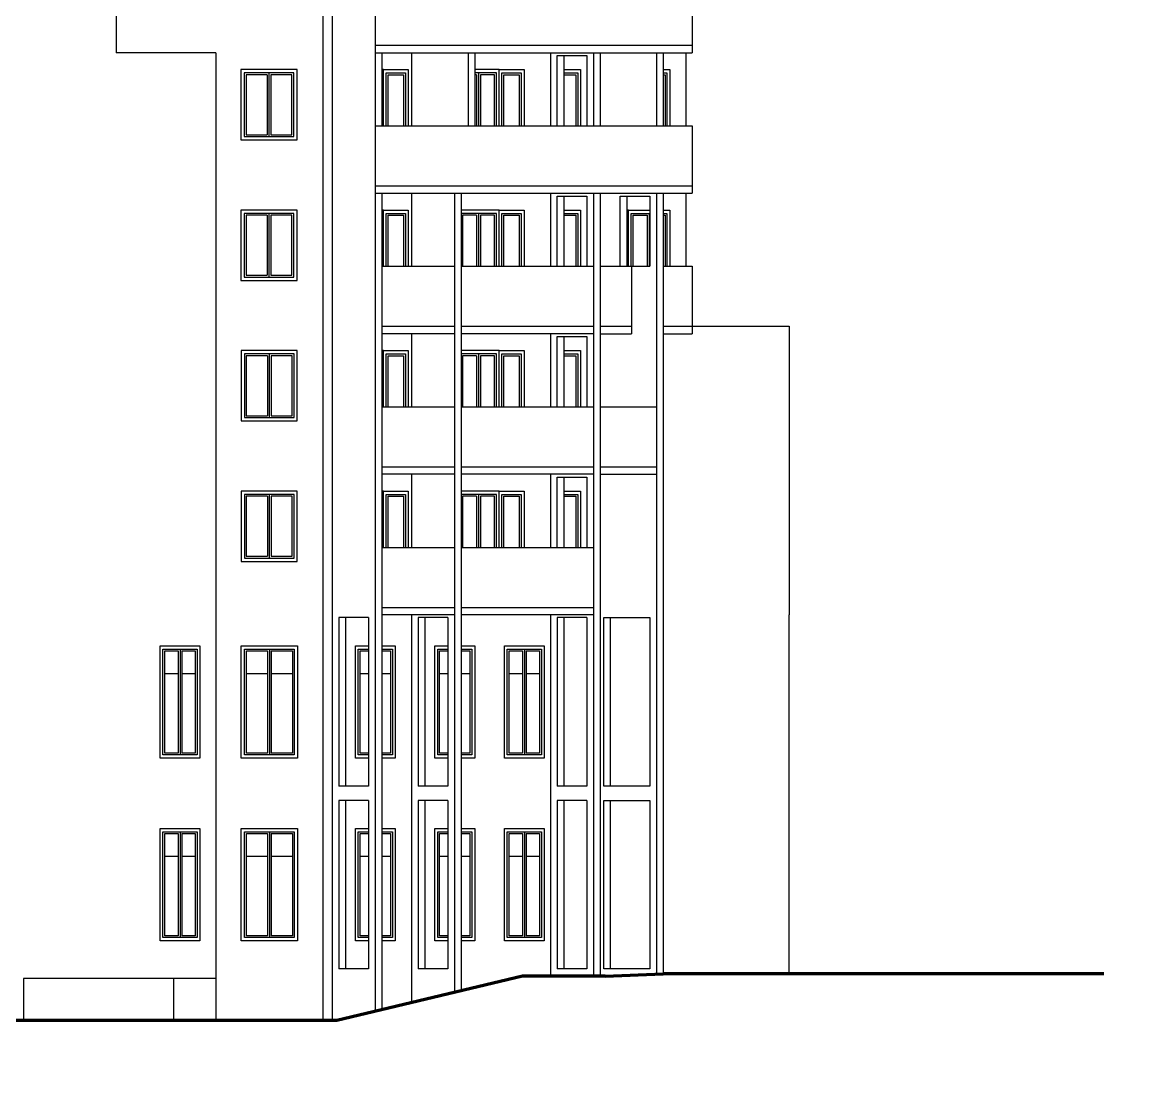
# Model space of a CAD drawing. Header units: inches. Extents: x -634 to 3638, y -6930911 to 5552.
# Drawn here: x 1252.79 to 1276.04, y 3473.89 to 3496 of the extents above; entities that cross this region are included whole.
import ezdxf

# ---------------------------------------------------------------- set-up
doc = ezdxf.new("R2010")
doc.units = ezdxf.units.IN
doc.header["$MEASUREMENT"] = 0
doc.linetypes.add('Dashed', pattern=[1128.888893, 564.444447, -564.444447])
for name, color, linetype, lineweight in [('ELEV', 134, 'Continuous', 18), ('WALLS', 7, 'Continuous', 70), ('фасады', 7, 'Continuous', 30), ('фасады2', 7, 'Continuous', 25)]:
    doc.layers.add(name, color=color, linetype=linetype, lineweight=lineweight)

msp = doc.modelspace()

# ---------------------------------------------------------------- hatches: boundary and pattern name
at = {"layer": 'ELEV', "linetype": 'Continuous'}
h = msp.add_hatch(dxfattribs=at)
h.set_pattern_fill('ANSI31', color=256, scale=0.01044, style=0)
h.set_pattern_definition([(45, (1262.311104, 3366.587935), (-0.02343928418428, 0.02343928418428), [])])
edge = h.paths.add_edge_path()
edge.add_ellipse((1445.78234, 3471.96182), major_axis=(0, 6932302.83262), ratio=0.00000001506, start_angle=89.999976115149, end_angle=270.000023884851)
edge.add_line((1445.67794, 3474.85168), (1445.67794, 3528.48347))
edge.add_line((1445.67794, 3528.48347), (1445.88675, 3528.48347))
edge.add_line((1445.88675, 3528.48347), (1445.88675, 3474.85168))

# ---------------------------------------------------------------- linework, layer by layer
at = {"layer": 'WALLS', "ltscale": 100}
for points in [[(1263.24609, 3476.07742), (1259.36351, 3475.14761)], [(1264.96778, 3476.07742), (1263.24609, 3476.07742)], [(1264.96778, 3476.07742), (1266.18183, 3476.12636)], [(1275.38906, 3476.12636), (1266.18183, 3476.12636)], [(1259.36351, 3475.14761), (1259.36351, 3475.14761), (1239.81082, 3475.14761), (1239.81082, 3475.14761)]]:
    msp.add_lwpolyline(points, dxfattribs=at)
at = {"layer": 'фасады', "ltscale": 100}
for points in [[(1254.75279, 3498.30474), (1254.75279, 3495.3685)], [(1259.06906, 3498.30474), (1259.06906, 3495.3685)], [(1259.26469, 3498.30474), (1259.26469, 3495.3685)], [(1260.16251, 3498.30474), (1260.16251, 3495.3685)], [(1266.78645, 3496.7779), (1266.78645, 3495.3685)], [(1260.16251, 3495.5251), (1266.78645, 3495.5251)], [(1256.83066, 3495.3685), (1254.75279, 3495.3685), (1254.75279, 3495.3685)], [(1256.83066, 3495.3685), (1256.83066, 3492.43227)], [(1259.06906, 3495.3685), (1259.06906, 3492.43227)], [(1259.26469, 3495.3685), (1259.26469, 3492.43227)], [(1260.16251, 3495.3685), (1260.16251, 3492.43227)], [(1260.16251, 3495.3685), (1266.78645, 3495.3685)], [(1260.30095, 3495.3685), (1260.30281, 3493.84166)], [(1260.92319, 3495.3685), (1260.92319, 3493.84166)], [(1262.10681, 3495.3685), (1262.10681, 3493.84166)], [(1262.24525, 3495.3685), (1262.24525, 3493.84166)], [(1263.82745, 3495.3685), (1263.82745, 3493.84166)], [(1263.96516, 3493.84166), (1263.96516, 3495.30978), (1264.58733, 3495.30978), (1264.58733, 3493.84166)], [(1264.1036, 3495.30978), (1264.1036, 3493.84166)], [(1264.72699, 3495.3685), (1264.72699, 3493.84166)], [(1264.86543, 3495.3685), (1264.86543, 3493.84166)], [(1266.04339, 3495.3685), (1266.04339, 3493.84166)], [(1266.18183, 3495.3685), (1266.18183, 3493.84166)], [(1266.65306, 3495.3685), (1266.65306, 3493.84166)], [(1260.16251, 3493.84166), (1266.78645, 3493.84166)], [(1266.78645, 3493.84166), (1266.78645, 3492.43227)], [(1260.16251, 3492.58887), (1266.78645, 3492.58887)], [(1256.83066, 3492.43227), (1256.83066, 3489.49603)], [(1259.06906, 3492.43227), (1259.06906, 3489.49603)], [(1259.26469, 3492.43227), (1259.26469, 3489.49603)], [(1260.16251, 3492.43227), (1260.16251, 3489.49603)], [(1260.16251, 3492.43227), (1266.78645, 3492.43227)], [(1260.30095, 3492.43227), (1260.30095, 3489.49603)], [(1260.92319, 3492.43227), (1260.92319, 3490.90542)], [(1261.82089, 3492.43227), (1261.82089, 3489.49603)], [(1261.95929, 3492.43227), (1261.95929, 3489.49603)], [(1263.82745, 3492.43227), (1263.82745, 3490.90542)], [(1263.96516, 3490.90542), (1263.96516, 3492.37354), (1264.58733, 3492.37354), (1264.58733, 3490.90542)], [(1264.1036, 3492.37354), (1264.1036, 3490.90542)], [(1264.72699, 3492.43227), (1264.72699, 3489.49603)], [(1264.86543, 3492.43227), (1264.86543, 3489.49603)], [(1265.28156, 3490.90542), (1265.28156, 3492.37354), (1265.90373, 3492.37354), (1265.90373, 3490.90542)], [(1265.42001, 3492.37354), (1265.42001, 3490.90542)], [(1266.04339, 3492.43227), (1266.04339, 3489.49603)], [(1266.18183, 3492.43227), (1266.18183, 3489.49603)], [(1266.65306, 3492.43227), (1266.65306, 3490.90542)], [(1260.30095, 3490.90542), (1261.82089, 3490.90542)], [(1261.95929, 3490.90542), (1264.72699, 3490.90542)], [(1264.86543, 3490.90542), (1265.90373, 3490.90542)], [(1265.51768, 3490.90542), (1265.51768, 3489.49603)], [(1266.18183, 3490.90542), (1266.78645, 3490.90542)], [(1266.78645, 3490.90542), (1266.78645, 3489.49603)], [(1256.83066, 3489.49603), (1256.83066, 3486.55979)], [(1259.06906, 3489.49603), (1259.06906, 3486.55979)], [(1259.26469, 3489.49603), (1259.26469, 3486.55979)], [(1260.16251, 3489.49603), (1260.16251, 3486.55979)], [(1260.30095, 3489.65263), (1261.82089, 3489.65263)], [(1260.30095, 3489.49603), (1260.30095, 3486.55979)], [(1261.82089, 3489.49603), (1260.30095, 3489.49603)], [(1260.92319, 3489.49603), (1260.92319, 3487.96919)], [(1261.82089, 3489.49603), (1261.82089, 3486.55979)], [(1261.95929, 3489.65263), (1264.72699, 3489.65263)], [(1261.95929, 3489.49603), (1261.95929, 3486.55979)], [(1264.72699, 3489.49603), (1261.95929, 3489.49603)], [(1263.82745, 3489.49603), (1263.82745, 3487.96919)], [(1263.96516, 3487.96919), (1263.96516, 3489.4373), (1264.58733, 3489.4373), (1264.58733, 3487.96919)], [(1264.1036, 3489.4373), (1264.1036, 3487.96919)], [(1264.72699, 3489.49603), (1264.72699, 3486.55979)], [(1264.86543, 3489.65263), (1265.51768, 3489.65263)], [(1264.86543, 3489.49603), (1264.86543, 3486.55979)], [(1264.86543, 3489.49603), (1265.51768, 3489.49603)], [(1266.04339, 3489.49603), (1266.04339, 3486.55979)], [(1266.18183, 3489.65263), (1266.78645, 3489.65263)], [(1266.18183, 3489.49603), (1266.18183, 3486.55979)], [(1266.18183, 3489.49603), (1266.78645, 3489.49603)], [(1266.78645, 3489.65263), (1268.81229, 3489.65263)], [(1268.81229, 3489.65263), (1268.81229, 3486.55979)], [(1260.30095, 3487.96919), (1261.82089, 3487.96919)], [(1261.95929, 3487.96919), (1264.72699, 3487.96919)], [(1264.86543, 3487.96919), (1266.04339, 3487.96919)], [(1260.30095, 3486.71639), (1261.82089, 3486.71639)], [(1261.95929, 3486.71639), (1264.72699, 3486.71639)], [(1264.86543, 3486.71639), (1266.04339, 3486.71639)], [(1256.83066, 3486.55979), (1256.83066, 3483.62355)], [(1259.06906, 3486.55979), (1259.06906, 3483.62355)], [(1259.26469, 3486.55979), (1259.26469, 3483.62355)], [(1260.16251, 3486.55979), (1260.16251, 3483.62355)], [(1261.82089, 3486.55979), (1260.30095, 3486.55979)], [(1260.30095, 3486.55979), (1260.30095, 3483.62355)], [(1260.92319, 3486.55979), (1260.92319, 3485.03295)], [(1261.82089, 3486.55979), (1261.82089, 3483.62355)], [(1264.72699, 3486.55979), (1261.95929, 3486.55979)], [(1261.95929, 3486.55979), (1261.95929, 3483.62355)], [(1263.82745, 3486.55979), (1263.82745, 3485.03295)], [(1263.96516, 3485.03295), (1263.96516, 3486.50107), (1264.58733, 3486.50107), (1264.58733, 3485.03295)], [(1264.1036, 3486.50107), (1264.1036, 3485.03295)], [(1264.72699, 3486.55979), (1264.72699, 3483.62355)], [(1264.86543, 3486.55979), (1266.04339, 3486.55979)], [(1264.86543, 3486.55979), (1264.86543, 3483.62355)], [(1266.04339, 3486.55979), (1266.04339, 3483.62355)], [(1266.18183, 3486.55979), (1266.18183, 3483.62355)], [(1268.81229, 3486.55979), (1268.81229, 3483.62355)], [(1260.30095, 3485.03295), (1261.82089, 3485.03295)], [(1261.95929, 3485.03295), (1264.72699, 3485.03295)], [(1256.83066, 3483.62355), (1256.83066, 3479.80644)], [(1259.06906, 3483.62355), (1259.06906, 3479.80644)], [(1259.26469, 3483.62355), (1259.26469, 3479.80644)], [(1260.16251, 3483.62355), (1260.16251, 3479.80644)], [(1260.30095, 3483.78015), (1261.82089, 3483.78015)], [(1261.82089, 3483.62355), (1260.30095, 3483.62355)], [(1260.30095, 3483.62355), (1260.30095, 3479.80644)], [(1260.92303, 3483.62355), (1260.92303, 3479.80644)], [(1261.82085, 3483.62355), (1261.82085, 3479.80644)], [(1261.95929, 3483.78015), (1264.72699, 3483.78015)], [(1264.72699, 3483.62355), (1261.95929, 3483.62355)], [(1261.95929, 3483.62355), (1261.95929, 3479.80644)], [(1263.82917, 3483.62355), (1263.82917, 3479.80644)], [(1264.72699, 3483.62355), (1264.72699, 3479.80644)], [(1264.86543, 3483.62355), (1264.86543, 3479.80644)], [(1266.04339, 3483.62355), (1266.04339, 3479.80644)], [(1266.18183, 3483.62355), (1266.18183, 3479.80644)], [(1268.8123, 3479.80644), (1268.81229, 3483.62355)], [(1259.40313, 3483.56483), (1259.40313, 3480.04134)], [(1260.02407, 3483.56483), (1259.40313, 3483.56483)], [(1259.54158, 3483.56483), (1259.54158, 3480.04134)], [(1260.02407, 3483.56483), (1260.02407, 3480.04134)], [(1261.06147, 3483.56483), (1261.06147, 3480.04134)], [(1261.6824, 3483.56483), (1261.06147, 3483.56483)], [(1261.19991, 3483.56483), (1261.19991, 3480.04134)], [(1261.6824, 3483.56483), (1261.6824, 3480.04134)], [(1263.96761, 3483.56483), (1263.96761, 3480.04134)], [(1264.58854, 3483.56483), (1263.96761, 3483.56483)], [(1264.10605, 3483.56483), (1264.10605, 3480.04134)], [(1264.58854, 3483.56483), (1264.58854, 3480.04134)], [(1264.93923, 3480.04134), (1264.93923, 3483.56483), (1265.90373, 3483.56483), (1265.90373, 3480.04134)], [(1265.07767, 3483.56483), (1265.07767, 3480.04134)], [(1260.02407, 3480.04134), (1259.40313, 3480.04134)], [(1261.6824, 3480.04134), (1261.06147, 3480.04134)], [(1261.6824, 3480.04134), (1261.06147, 3480.04134)], [(1264.58854, 3480.04134), (1263.96761, 3480.04134)], [(1264.58854, 3480.04134), (1263.96761, 3480.04134)], [(1265.90373, 3480.04134), (1264.93923, 3480.04134)], [(1265.90373, 3480.04134), (1264.93923, 3480.04134)], [(1256.83066, 3479.80644), (1256.83066, 3475.14761)], [(1259.06906, 3479.80644), (1259.06906, 3475.14761)], [(1259.26469, 3479.80644), (1259.26469, 3475.14761)], [(1259.40313, 3479.74772), (1259.40313, 3476.22423)], [(1260.02407, 3479.74772), (1259.40313, 3479.74772)], [(1259.54158, 3479.74772), (1259.54158, 3476.22423)], [(1260.02407, 3479.74772), (1260.02407, 3476.22423)], [(1260.16251, 3479.80644), (1260.16251, 3475.33896)], [(1260.30095, 3479.80644), (1260.30095, 3475.37212)], [(1260.92303, 3479.80644), (1260.92303, 3475.52109)], [(1261.06147, 3479.74772), (1261.06147, 3476.22423)], [(1261.6824, 3479.74772), (1261.06147, 3479.74772)], [(1261.19991, 3479.74772), (1261.19991, 3476.22423)], [(1261.6824, 3479.74772), (1261.6824, 3476.22423)], [(1261.82085, 3479.80644), (1261.82085, 3475.7361)], [(1261.95929, 3479.80644), (1261.95929, 3475.76926)], [(1263.82917, 3479.80644), (1263.82917, 3476.07742)], [(1263.96761, 3479.74772), (1263.96761, 3476.22423)], [(1264.58854, 3479.74772), (1263.96761, 3479.74772)], [(1264.10605, 3479.74772), (1264.10605, 3476.22423)], [(1264.58854, 3479.74772), (1264.58854, 3476.22423)], [(1264.72699, 3479.80644), (1264.72699, 3476.07742)], [(1264.86543, 3479.80644), (1264.86543, 3476.07742)], [(1264.93923, 3476.22423), (1264.93923, 3479.74772), (1265.90373, 3479.74772), (1265.90373, 3476.22423)], [(1265.07767, 3479.74772), (1265.07767, 3476.22423)], [(1266.04339, 3479.80644), (1266.04339, 3476.12078)], [(1266.18183, 3479.80644), (1266.18183, 3476.12636)], [(1268.81229, 3476.12636), (1268.81229, 3479.80644)], [(1260.02407, 3476.22423), (1259.40313, 3476.22423)], [(1261.6824, 3476.22423), (1261.06147, 3476.22423)], [(1264.58854, 3476.22423), (1263.96761, 3476.22423)], [(1265.90373, 3476.22423), (1264.93923, 3476.22423)], [(1252.8178, 3476.02849), (1252.8178, 3475.14761)], [(1255.94979, 3476.02849), (1255.94979, 3475.14761)]]:
    msp.add_lwpolyline(points, dxfattribs=at)
at = {"layer": 'фасады', "linetype": 'Dashed', "ltscale": 100}
msp.add_lwpolyline([(1256.83066, 3476.02849), (1252.8178, 3476.02849)], dxfattribs=at)
at = {"layer": 'фасады2', "ltscale": 100}
for p, q in [((1266.3189, 3495.01616), (1266.3189, 3493.84166)), ((1260.39542, 3494.94764), (1260.7967, 3494.94764)), ((1260.39542, 3493.84166), (1260.39542, 3494.94764)), ((1260.43457, 3493.84166), (1260.43457, 3494.90849)), ((1260.43457, 3494.90849), (1260.75755, 3494.90849)), ((1260.75755, 3494.90849), (1260.75755, 3493.84166)), ((1260.7967, 3494.94764), (1260.7967, 3493.84166)), ((1262.69681, 3494.94764), (1262.24522, 3494.94764)), ((1262.28377, 3494.90849), (1262.24522, 3494.90849)), ((1262.65766, 3494.90849), (1262.36207, 3494.90849)), ((1262.65766, 3493.84166), (1262.65766, 3494.90849)), ((1262.69681, 3493.84166), (1262.69681, 3494.94764)), ((1262.81425, 3494.94764), (1263.21554, 3494.94764)), ((1262.81425, 3493.84166), (1262.81425, 3494.94764)), ((1262.8534, 3493.84166), (1262.8534, 3494.90849)), ((1262.8534, 3494.90849), (1263.17639, 3494.90849)), ((1263.17639, 3494.90849), (1263.17639, 3493.84166)), ((1263.21554, 3494.94764), (1263.21554, 3493.84166)), ((1264.1036, 3494.94764), (1264.3962, 3494.94764)), ((1264.1036, 3494.90849), (1264.35705, 3494.90849)), ((1264.35705, 3494.90849), (1264.35705, 3493.84166)), ((1264.3962, 3494.94764), (1264.3962, 3493.84166)), ((1266.18183, 3494.94764), (1266.26018, 3494.94764)), ((1266.18183, 3494.90849), (1266.22238, 3494.90849)), ((1266.26018, 3494.94764), (1266.26018, 3493.84166)), ((1260.39542, 3492.01141), (1260.7967, 3492.01141)), ((1260.39542, 3490.90542), (1260.39542, 3492.01141)), ((1260.7967, 3492.01141), (1260.7967, 3490.90542)), ((1262.69681, 3492.01141), (1261.95929, 3492.01141)), ((1262.69681, 3490.90542), (1262.69681, 3492.01141)), ((1262.81425, 3492.01141), (1263.21554, 3492.01141)), ((1262.81425, 3490.90542), (1262.81425, 3492.01141)), ((1263.21554, 3492.01141), (1263.21554, 3490.90542)), ((1264.1036, 3492.01141), (1264.3962, 3492.01141)), ((1264.3962, 3492.01141), (1264.3962, 3490.90542)), ((1265.51377, 3492.01141), (1265.90373, 3492.01141)), ((1265.51377, 3490.90542), (1265.51377, 3492.01141)), ((1266.18183, 3492.01141), (1266.26018, 3492.01141)), ((1266.26018, 3492.01141), (1266.26018, 3490.90542)), ((1266.3189, 3492.07992), (1266.3189, 3490.90542)), ((1260.43457, 3490.90542), (1260.43457, 3491.97226)), ((1260.43457, 3491.97226), (1260.75755, 3491.97226)), ((1260.75755, 3491.97226), (1260.75755, 3490.90542)), ((1262.28377, 3491.97226), (1261.98819, 3491.97226)), ((1262.65766, 3491.97226), (1262.36207, 3491.97226)), ((1262.65766, 3490.90542), (1262.65766, 3491.97226)), ((1262.8534, 3490.90542), (1262.8534, 3491.97226)), ((1262.8534, 3491.97226), (1263.17639, 3491.97226)), ((1263.17639, 3491.97226), (1263.17639, 3490.90542)), ((1264.1036, 3491.97226), (1264.35705, 3491.97226)), ((1264.35705, 3491.97226), (1264.35705, 3490.90542)), ((1265.55292, 3491.97226), (1265.8485, 3491.97226)), ((1265.55292, 3490.90542), (1265.55292, 3491.97226)), ((1266.18183, 3491.97226), (1266.22238, 3491.97226)), ((1260.39542, 3489.07517), (1260.7967, 3489.07517)), ((1260.39542, 3487.96919), (1260.39542, 3489.07517)), ((1260.43457, 3487.96919), (1260.43457, 3489.03602)), ((1260.43457, 3489.03602), (1260.75755, 3489.03602)), ((1260.75755, 3489.03602), (1260.75755, 3487.96919)), ((1260.7967, 3489.07517), (1260.7967, 3487.96919)), ((1262.69681, 3489.07517), (1261.95929, 3489.07517)), ((1262.28377, 3489.03602), (1261.98819, 3489.03602)), ((1262.65766, 3489.03602), (1262.36207, 3489.03602)), ((1262.65766, 3487.96919), (1262.65766, 3489.03602)), ((1262.69681, 3487.96919), (1262.69681, 3489.07517)), ((1262.81425, 3489.07517), (1263.21554, 3489.07517)), ((1262.81425, 3487.96919), (1262.81425, 3489.07517)), ((1262.8534, 3487.96919), (1262.8534, 3489.03602)), ((1262.8534, 3489.03602), (1263.17639, 3489.03602)), ((1263.17639, 3489.03602), (1263.17639, 3487.96919)), ((1263.21554, 3489.07517), (1263.21554, 3487.96919)), ((1264.1036, 3489.07517), (1264.3962, 3489.07517)), ((1264.1036, 3489.03602), (1264.35705, 3489.03602)), ((1264.35705, 3489.03602), (1264.35705, 3487.96919)), ((1264.3962, 3489.07517), (1264.3962, 3487.96919)), ((1260.39542, 3486.13893), (1260.7967, 3486.13893)), ((1260.39542, 3485.03295), (1260.39542, 3486.13893)), ((1260.43457, 3485.03295), (1260.43457, 3486.09978)), ((1260.43457, 3486.09978), (1260.75755, 3486.09978)), ((1260.75755, 3486.09978), (1260.75755, 3485.03295)), ((1260.7967, 3486.13893), (1260.7967, 3485.03295)), ((1262.69681, 3486.13893), (1261.95929, 3486.13893)), ((1262.28377, 3486.09978), (1261.98819, 3486.09978)), ((1262.65766, 3486.09978), (1262.36207, 3486.09978)), ((1262.65766, 3485.03295), (1262.65766, 3486.09978)), ((1262.69681, 3485.03295), (1262.69681, 3486.13893)), ((1262.81425, 3486.13893), (1263.21554, 3486.13893)), ((1262.81425, 3485.03295), (1262.81425, 3486.13893)), ((1262.8534, 3485.03295), (1262.8534, 3486.09978)), ((1262.8534, 3486.09978), (1263.17639, 3486.09978)), ((1263.17639, 3486.09978), (1263.17639, 3485.03295)), ((1263.21554, 3486.13893), (1263.21554, 3485.03295)), ((1264.1036, 3486.13893), (1264.3962, 3486.13893)), ((1264.1036, 3486.09978), (1264.35705, 3486.09978)), ((1264.35705, 3486.09978), (1264.35705, 3485.03295)), ((1264.3962, 3486.13893), (1264.3962, 3485.03295)), ((1255.72794, 3480.6971), (1255.72794, 3482.90907)), ((1255.72794, 3482.90907), (1256.44242, 3482.90907)), ((1255.76709, 3480.73625), (1255.76709, 3482.86992)), ((1255.76709, 3482.86992), (1256.04603, 3482.86992)), ((1256.12433, 3482.86992), (1256.40327, 3482.86992)), ((1256.40327, 3482.86992), (1256.40327, 3480.73625)), ((1256.44242, 3482.90907), (1256.44242, 3480.6971)), ((1259.81157, 3480.6971), (1259.81157, 3482.90907)), ((1259.81157, 3482.90907), (1260.02407, 3482.90907)), ((1259.85072, 3480.73625), (1259.85072, 3482.86992)), ((1259.85072, 3482.86992), (1260.02407, 3482.86992)), ((1260.30095, 3482.90907), (1260.52605, 3482.90907)), ((1260.30095, 3482.86992), (1260.4869, 3482.86992)), ((1260.4869, 3482.86992), (1260.4869, 3480.73625)), ((1260.52605, 3482.90907), (1260.52605, 3480.6971)), ((1261.4699, 3480.6971), (1261.4699, 3482.90907)), ((1261.4699, 3482.90907), (1261.6824, 3482.90907)), ((1261.50905, 3480.73625), (1261.50905, 3482.86992)), ((1261.50905, 3482.86992), (1261.6824, 3482.86992)), ((1261.95929, 3482.90907), (1262.18439, 3482.90907)), ((1261.95929, 3482.86992), (1262.14524, 3482.86992)), ((1262.14524, 3482.86992), (1262.14524, 3480.73625)), ((1262.18439, 3482.90907), (1262.18439, 3480.6971)), ((1262.92534, 3480.6971), (1262.92534, 3482.90907)), ((1262.92534, 3482.90907), (1263.63983, 3482.90907)), ((1262.96449, 3480.73625), (1262.96449, 3482.86992)), ((1262.96449, 3482.86992), (1263.24344, 3482.86992)), ((1263.32174, 3482.86992), (1263.60068, 3482.86992)), ((1263.60068, 3482.86992), (1263.60068, 3480.73625)), ((1263.63983, 3482.90907), (1263.63983, 3480.6971)), ((1256.44242, 3480.6971), (1255.72794, 3480.6971)), ((1256.04603, 3480.73625), (1255.76709, 3480.73625)), ((1256.40327, 3480.73625), (1256.12433, 3480.73625)), ((1260.02407, 3480.6971), (1259.81157, 3480.6971)), ((1260.02407, 3480.73625), (1259.85072, 3480.73625)), ((1260.4869, 3480.73625), (1260.30095, 3480.73625)), ((1260.52605, 3480.6971), (1260.30095, 3480.6971)), ((1261.6824, 3480.6971), (1261.4699, 3480.6971)), ((1261.6824, 3480.73625), (1261.50905, 3480.73625)), ((1262.14524, 3480.73625), (1261.95929, 3480.73625)), ((1262.18439, 3480.6971), (1261.95929, 3480.6971)), ((1263.63983, 3480.6971), (1262.92534, 3480.6971)), ((1263.24344, 3480.73625), (1262.96449, 3480.73625)), ((1263.60068, 3480.73625), (1263.32174, 3480.73625)), ((1255.72794, 3476.87999), (1255.72794, 3479.09196)), ((1255.72794, 3479.09196), (1256.44242, 3479.09196)), ((1255.76709, 3476.91914), (1255.76709, 3479.05281)), ((1255.76709, 3479.05281), (1256.04603, 3479.05281)), ((1256.12433, 3479.05281), (1256.40327, 3479.05281)), ((1256.40327, 3479.05281), (1256.40327, 3476.91914)), ((1256.44242, 3479.09196), (1256.44242, 3476.87999)), ((1259.81157, 3476.87999), (1259.81157, 3479.09196)), ((1259.81157, 3479.09196), (1260.02407, 3479.09196)), ((1259.85072, 3476.91914), (1259.85072, 3479.05281)), ((1259.85072, 3479.05281), (1260.02407, 3479.05281)), ((1260.30095, 3479.09196), (1260.52605, 3479.09196)), ((1260.30095, 3479.05281), (1260.4869, 3479.05281)), ((1260.4869, 3479.05281), (1260.4869, 3476.91914)), ((1260.52605, 3479.09196), (1260.52605, 3476.87999)), ((1261.4699, 3476.87999), (1261.4699, 3479.09196)), ((1261.4699, 3479.09196), (1261.6824, 3479.09196)), ((1261.50905, 3476.91914), (1261.50905, 3479.05281)), ((1261.50905, 3479.05281), (1261.6824, 3479.05281)), ((1261.95929, 3479.09196), (1262.18439, 3479.09196)), ((1261.95929, 3479.05281), (1262.14524, 3479.05281)), ((1262.14524, 3479.05281), (1262.14524, 3476.91914)), ((1262.18439, 3479.09196), (1262.18439, 3476.87999)), ((1262.92534, 3476.87999), (1262.92534, 3479.09196)), ((1262.92534, 3479.09196), (1263.63983, 3479.09196)), ((1262.96449, 3476.91914), (1262.96449, 3479.05281)), ((1262.96449, 3479.05281), (1263.24344, 3479.05281)), ((1263.32174, 3479.05281), (1263.60068, 3479.05281)), ((1263.60068, 3479.05281), (1263.60068, 3476.91914)), ((1263.63983, 3479.09196), (1263.63983, 3476.87999)), ((1256.44242, 3476.87999), (1255.72794, 3476.87999)), ((1256.04603, 3476.91914), (1255.76709, 3476.91914)), ((1256.40327, 3476.91914), (1256.12433, 3476.91914)), ((1260.02407, 3476.87999), (1259.81157, 3476.87999)), ((1260.02407, 3476.91914), (1259.85072, 3476.91914)), ((1260.4869, 3476.91914), (1260.30095, 3476.91914)), ((1260.52605, 3476.87999), (1260.30095, 3476.87999)), ((1261.6824, 3476.87999), (1261.4699, 3476.87999)), ((1261.6824, 3476.91914), (1261.50905, 3476.91914)), ((1262.14524, 3476.91914), (1261.95929, 3476.91914)), ((1262.18439, 3476.87999), (1261.95929, 3476.87999)), ((1263.63983, 3476.87999), (1262.92534, 3476.87999)), ((1263.24344, 3476.91914), (1262.96449, 3476.91914)), ((1263.60068, 3476.91914), (1263.32174, 3476.91914))]:
    msp.add_line(p, q, dxfattribs=at)
for points in [[(1258.53189, 3495.01616), (1257.3574, 3495.01616), (1257.3574, 3493.54804), (1258.53189, 3493.54804)], [(1258.46338, 3494.94764), (1257.42591, 3494.94764), (1257.42591, 3493.61655), (1258.46338, 3493.61655)], [(1258.53189, 3492.07992), (1257.3574, 3492.07992), (1257.3574, 3490.6118), (1258.53189, 3490.6118)], [(1258.46338, 3492.01141), (1257.42591, 3492.01141), (1257.42591, 3490.68031), (1258.46338, 3490.68031)], [(1258.53711, 3489.14368), (1257.36261, 3489.14368), (1257.36261, 3487.67556), (1258.53711, 3487.67556)], [(1258.46859, 3489.07517), (1257.43112, 3489.07517), (1257.43112, 3487.74407), (1258.46859, 3487.74407)], [(1258.53711, 3486.20744), (1257.36261, 3486.20744), (1257.36261, 3484.73932), (1258.53711, 3484.73932)], [(1258.46859, 3486.13893), (1257.43112, 3486.13893), (1257.43112, 3484.80784), (1258.46859, 3484.80784)], [(1255.66922, 3482.97758), (1256.50115, 3482.97758), (1256.50115, 3480.62859), (1255.66922, 3480.62859)], [(1257.3668, 3482.97758), (1258.54129, 3482.97758), (1258.54129, 3480.62859), (1257.3668, 3480.62859)], [(1262.86662, 3482.97758), (1263.69855, 3482.97758), (1263.69855, 3480.62859), (1262.86662, 3480.62859)], [(1257.43531, 3482.90907), (1258.47278, 3482.90907), (1258.47278, 3480.6971), (1257.43531, 3480.6971)], [(1255.66922, 3479.16047), (1256.50115, 3479.16047), (1256.50115, 3476.81148), (1255.66922, 3476.81148)], [(1257.3668, 3479.16047), (1258.54129, 3479.16047), (1258.54129, 3476.81148), (1257.3668, 3476.81148)], [(1257.43531, 3479.09196), (1258.47278, 3479.09196), (1258.47278, 3476.87999), (1257.43531, 3476.87999)], [(1262.86662, 3479.16047), (1263.69855, 3479.16047), (1263.69855, 3476.81148), (1262.86662, 3476.81148)]]:
    msp.add_lwpolyline(points, close=True, dxfattribs=at)
for points in [[(1260.33669, 3493.84166), (1260.33669, 3495.01616), (1260.30095, 3495.01616)], [(1260.33669, 3495.01616), (1260.85543, 3495.01616), (1260.85543, 3493.84166)], [(1260.33669, 3493.84166), (1260.33669, 3495.01616)], [(1262.75553, 3493.84166), (1262.75553, 3495.01616), (1262.24522, 3495.01616)], [(1262.75553, 3495.01616), (1263.27427, 3495.01616), (1263.27427, 3493.84166)], [(1262.75553, 3493.84166), (1262.75553, 3495.01616)], [(1264.1036, 3495.01616), (1264.45493, 3495.01616), (1264.45493, 3493.84166)], [(1266.18183, 3495.01616), (1266.3189, 3495.01616)], [(1257.90549, 3494.90849), (1257.46506, 3494.90849), (1257.46506, 3493.6557), (1257.90549, 3493.6557)], [(1257.90549, 3494.90849), (1257.90549, 3493.6557)], [(1257.94464, 3494.94764), (1257.94464, 3493.61655)], [(1257.98379, 3494.90849), (1257.98379, 3493.6557)], [(1257.98379, 3493.6557), (1258.42423, 3493.6557), (1258.42423, 3494.90849), (1257.98379, 3494.90849)], [(1262.28377, 3494.90849), (1262.28377, 3493.84166)], [(1262.32292, 3494.94764), (1262.32292, 3493.84166)], [(1262.36207, 3494.90849), (1262.36207, 3493.84166)], [(1266.22238, 3494.90849), (1266.22238, 3493.84166)], [(1257.94464, 3492.01141), (1257.94464, 3490.68031)], [(1260.33669, 3490.90542), (1260.33669, 3492.07992), (1260.30095, 3492.07992)], [(1260.33669, 3492.07992), (1260.85543, 3492.07992), (1260.85543, 3490.90542)], [(1260.33669, 3490.90542), (1260.33669, 3492.07992)], [(1262.75553, 3490.90542), (1262.75553, 3492.07992), (1261.95929, 3492.07992)], [(1262.32292, 3492.01141), (1262.32292, 3490.90542)], [(1262.75553, 3492.07992), (1263.27427, 3492.07992), (1263.27427, 3490.90542)], [(1262.75553, 3490.90542), (1262.75553, 3492.07992)], [(1264.1036, 3492.07992), (1264.45493, 3492.07992), (1264.45493, 3490.90542)], [(1265.45504, 3492.07992), (1265.42001, 3492.07992)], [(1265.45504, 3490.90542), (1265.45504, 3492.07992), (1265.90373, 3492.07992)], [(1265.45504, 3490.90542), (1265.45504, 3492.07992)], [(1265.88765, 3492.01141), (1265.88765, 3490.90542)], [(1266.18183, 3492.07992), (1266.3189, 3492.07992)], [(1257.90549, 3491.97226), (1257.46506, 3491.97226), (1257.46506, 3490.71946), (1257.90549, 3490.71946)], [(1257.90549, 3491.97226), (1257.90549, 3490.71946)], [(1257.98379, 3491.97226), (1257.98379, 3490.71946)], [(1257.98379, 3490.71946), (1258.42423, 3490.71946), (1258.42423, 3491.97226), (1257.98379, 3491.97226)], [(1261.98819, 3491.97226), (1261.98819, 3490.90542)], [(1262.28377, 3491.97226), (1262.28377, 3490.90542)], [(1262.36207, 3491.97226), (1262.36207, 3490.90542)], [(1265.8485, 3491.97226), (1265.8485, 3490.90542)], [(1266.22238, 3491.97226), (1266.22238, 3490.90542)], [(1257.91071, 3489.03602), (1257.47027, 3489.03602), (1257.47027, 3487.78322), (1257.91071, 3487.78322)], [(1257.91071, 3489.03602), (1257.91071, 3487.78322)], [(1257.94986, 3489.07517), (1257.94986, 3487.74407)], [(1257.98901, 3489.03602), (1257.98901, 3487.78322)], [(1257.98901, 3487.78322), (1258.42944, 3487.78322), (1258.42944, 3489.03602), (1257.98901, 3489.03602)], [(1260.33669, 3487.96919), (1260.33669, 3489.14368), (1260.30095, 3489.14368)], [(1260.33669, 3489.14368), (1260.85543, 3489.14368), (1260.85543, 3487.96919)], [(1260.33669, 3487.96919), (1260.33669, 3489.14368)], [(1262.75553, 3487.96919), (1262.75553, 3489.14368), (1261.95929, 3489.14368)], [(1261.98819, 3489.03602), (1261.98819, 3487.96919)], [(1262.28377, 3489.03602), (1262.28377, 3487.96919)], [(1262.32292, 3489.07517), (1262.32292, 3487.96919)], [(1262.36207, 3489.03602), (1262.36207, 3487.96919)], [(1262.75553, 3489.14368), (1263.27427, 3489.14368), (1263.27427, 3487.96919)], [(1262.75553, 3487.96919), (1262.75553, 3489.14368)], [(1264.1036, 3489.14368), (1264.45493, 3489.14368), (1264.45493, 3487.96919)], [(1260.33669, 3485.03295), (1260.33669, 3486.20744), (1260.30095, 3486.20744)], [(1260.33669, 3486.20744), (1260.85543, 3486.20744), (1260.85543, 3485.03295)], [(1260.33669, 3485.03295), (1260.33669, 3486.20744)], [(1262.75553, 3485.03295), (1262.75553, 3486.20744), (1261.95929, 3486.20744)], [(1262.75553, 3486.20744), (1263.27427, 3486.20744), (1263.27427, 3485.03295)], [(1262.75553, 3485.03295), (1262.75553, 3486.20744)], [(1264.1036, 3486.20744), (1264.45493, 3486.20744), (1264.45493, 3485.03295)], [(1257.91071, 3486.09978), (1257.47027, 3486.09978), (1257.47027, 3484.84699), (1257.91071, 3484.84699)], [(1257.91071, 3486.09978), (1257.91071, 3484.84699)], [(1257.94986, 3486.13893), (1257.94986, 3484.80784)], [(1257.98901, 3486.09978), (1257.98901, 3484.84699)], [(1257.98901, 3484.84699), (1258.42944, 3484.84699), (1258.42944, 3486.09978), (1257.98901, 3486.09978)], [(1261.98819, 3486.09978), (1261.98819, 3485.03295)], [(1262.28377, 3486.09978), (1262.28377, 3485.03295)], [(1262.32292, 3486.13893), (1262.32292, 3485.03295)], [(1262.36207, 3486.09978), (1262.36207, 3485.03295)], [(1260.02407, 3480.62859), (1259.75284, 3480.62859), (1259.75284, 3482.97758), (1260.02407, 3482.97758)], [(1260.30095, 3482.97758), (1260.58478, 3482.97758), (1260.58478, 3480.62859), (1260.30095, 3480.62859)], [(1261.6824, 3480.62859), (1261.41118, 3480.62859), (1261.41118, 3482.97758), (1261.6824, 3482.97758)], [(1261.95929, 3482.97758), (1262.24311, 3482.97758), (1262.24311, 3480.62859), (1261.95929, 3480.62859)], [(1256.04603, 3482.86992), (1256.04603, 3480.73625)], [(1256.08518, 3482.90907), (1256.08518, 3480.6971)], [(1256.12433, 3482.86992), (1256.12433, 3480.73625)], [(1257.91489, 3480.73625), (1257.47446, 3480.73625), (1257.47446, 3482.86992), (1257.91489, 3482.86992)], [(1257.91489, 3482.86992), (1257.91489, 3480.73625)], [(1257.95404, 3482.90907), (1257.95404, 3480.6971)], [(1257.99319, 3482.86992), (1258.43363, 3482.86992), (1258.43363, 3480.73625), (1257.99319, 3480.73625)], [(1257.99319, 3482.86992), (1257.99319, 3480.73625)], [(1263.24344, 3482.86992), (1263.24344, 3480.73625)], [(1263.28259, 3482.90907), (1263.28259, 3480.6971)], [(1263.32174, 3482.86992), (1263.32174, 3480.73625)], [(1256.04603, 3481.98905), (1256.04603, 3480.73625)], [(1263.24344, 3481.98905), (1263.24344, 3480.73625)], [(1256.04603, 3479.05281), (1256.04603, 3476.91914)], [(1256.08518, 3479.09196), (1256.08518, 3476.87999)], [(1256.12433, 3479.05281), (1256.12433, 3476.91914)], [(1257.91489, 3476.91914), (1257.47446, 3476.91914), (1257.47446, 3479.05281), (1257.91489, 3479.05281)], [(1257.91489, 3479.05281), (1257.91489, 3476.91914)], [(1257.95404, 3479.09196), (1257.95404, 3476.87999)], [(1257.99319, 3479.05281), (1258.43363, 3479.05281), (1258.43363, 3476.91914), (1257.99319, 3476.91914)], [(1257.99319, 3479.05281), (1257.99319, 3476.91914)], [(1260.02407, 3476.81148), (1259.75284, 3476.81148), (1259.75284, 3479.16047), (1260.02407, 3479.16047)], [(1260.30095, 3479.16047), (1260.58478, 3479.16047), (1260.58478, 3476.81148), (1260.30095, 3476.81148)], [(1261.6824, 3476.81148), (1261.41118, 3476.81148), (1261.41118, 3479.16047), (1261.6824, 3479.16047)], [(1261.95929, 3479.16047), (1262.24311, 3479.16047), (1262.24311, 3476.81148), (1261.95929, 3476.81148)], [(1263.24344, 3479.05281), (1263.24344, 3476.91914)], [(1263.28259, 3479.09196), (1263.28259, 3476.87999)], [(1263.32174, 3479.05281), (1263.32174, 3476.91914)], [(1256.04603, 3478.17194), (1256.04603, 3476.91914)], [(1263.24344, 3478.17194), (1263.24344, 3476.91914)]]:
    msp.add_lwpolyline(points, dxfattribs=at)
at = {"layer": 'фасады2', "linetype": 'Dashed', "ltscale": 100}
for points in [[(1256.04603, 3482.39033), (1255.76709, 3482.39033)], [(1256.40327, 3482.39033), (1256.12433, 3482.39033)], [(1257.91489, 3482.39033), (1257.47446, 3482.39033)], [(1258.43363, 3482.39033), (1257.99319, 3482.39033)], [(1260.02407, 3482.39033), (1259.85072, 3482.39033)], [(1260.4869, 3482.39033), (1260.30095, 3482.39033)], [(1261.6824, 3482.39033), (1261.50905, 3482.39033)], [(1262.14524, 3482.39033), (1261.95929, 3482.39033)], [(1263.24344, 3482.39033), (1262.96449, 3482.39033)], [(1263.60068, 3482.39033), (1263.32174, 3482.39033)], [(1256.04603, 3478.57322), (1255.76709, 3478.57322)], [(1256.40327, 3478.57322), (1256.12433, 3478.57322)], [(1257.91489, 3478.57322), (1257.47446, 3478.57322)], [(1258.43363, 3478.57322), (1257.99319, 3478.57322)], [(1260.02407, 3478.57322), (1259.85072, 3478.57322)], [(1260.4869, 3478.57322), (1260.30095, 3478.57322)], [(1261.6824, 3478.57322), (1261.50905, 3478.57322)], [(1262.14524, 3478.57322), (1261.95929, 3478.57322)], [(1263.24344, 3478.57322), (1262.96449, 3478.57322)], [(1263.60068, 3478.57322), (1263.32174, 3478.57322)]]:
    msp.add_lwpolyline(points, dxfattribs=at)

doc.saveas('drawing.dxf')
